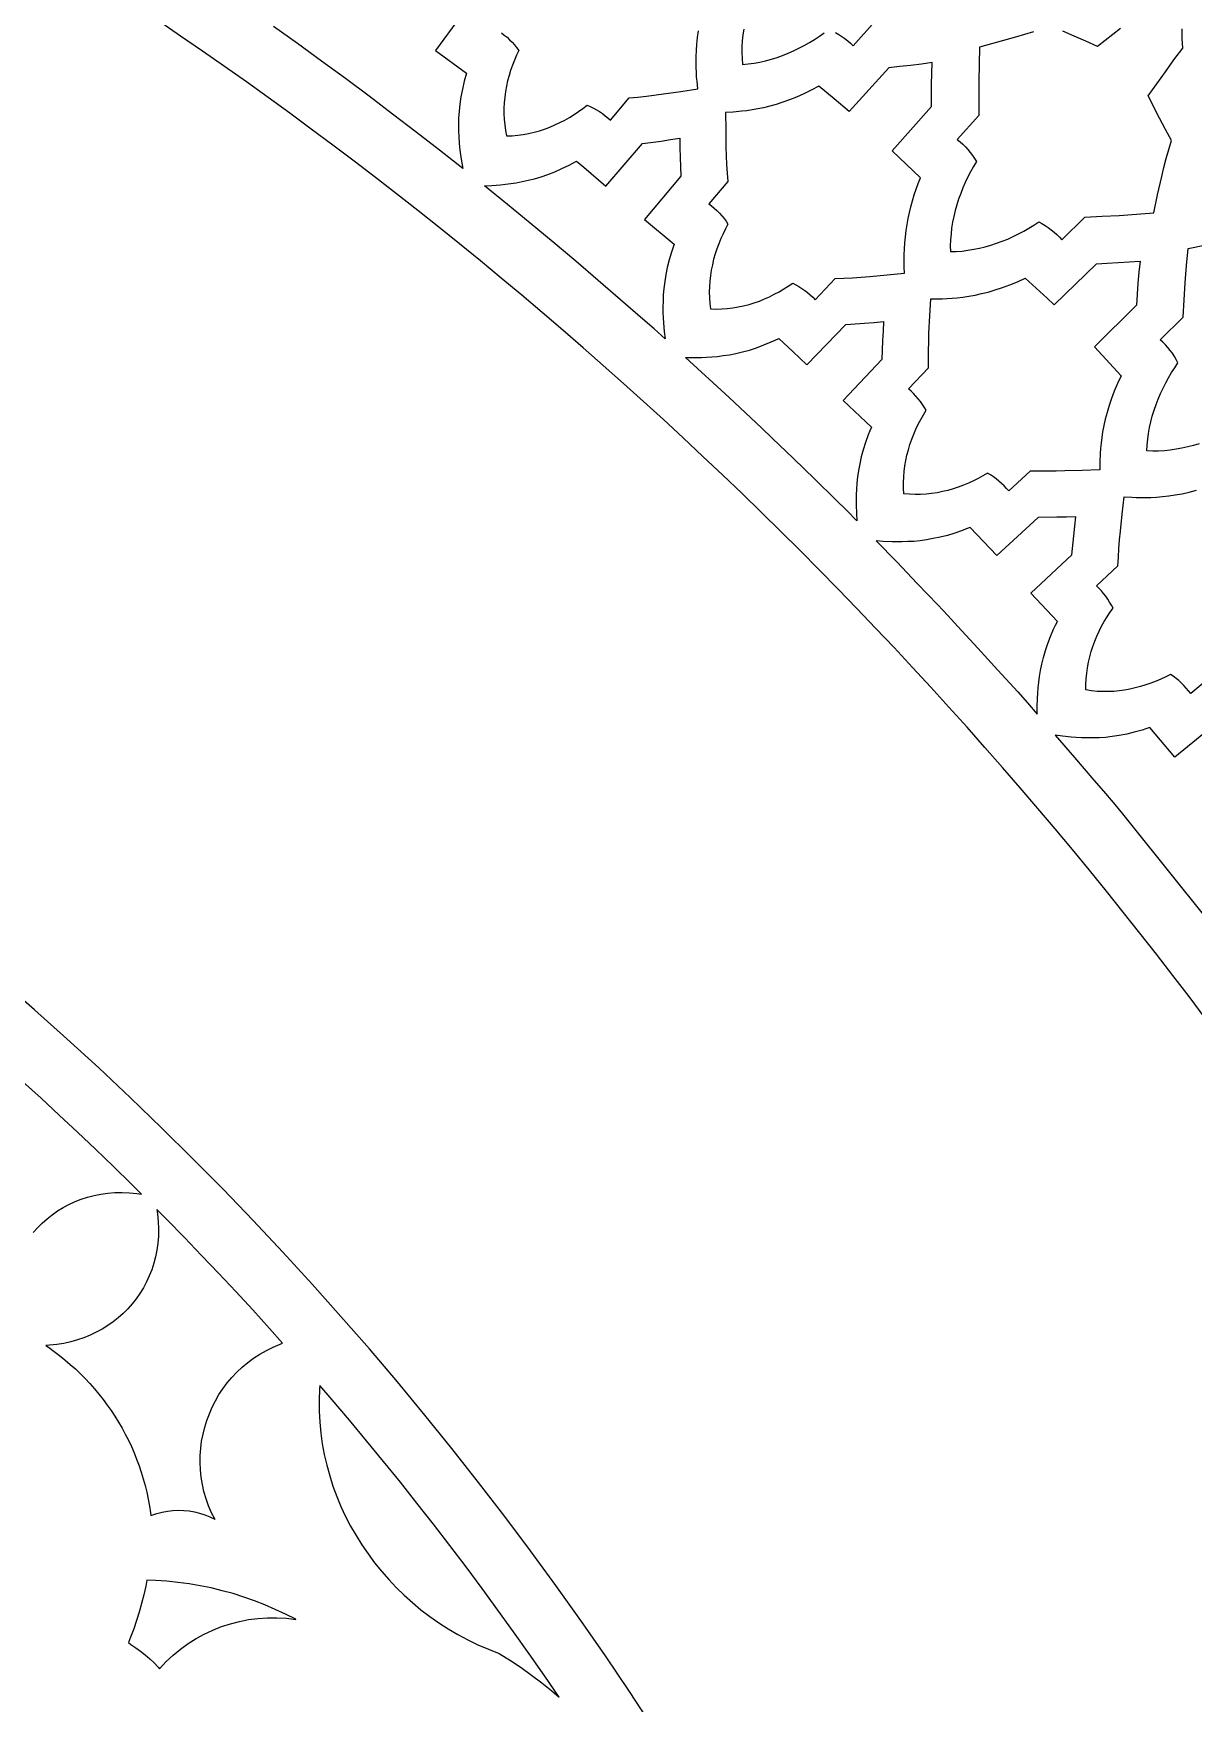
# Model space of a CAD drawing. Extents: x -550 to 550, y -550 to 550.
# Drawn here: x 188.6 to 283.1, y 157.1 to 293.1 of the extents above; entities that cross this region are included whole.
import ezdxf

# ---------------------------------------------------------------- set-up
doc = ezdxf.new("R2010")
doc.units = 0
doc.layers.add('LAYER_1', color=18, linetype='CONTINUOUS')
doc.layers.add('LAYER_10', color=4, linetype='CONTINUOUS')

msp = doc.modelspace()

# ---------------------------------------------------------------- linework, layer by layer
at = {"layer": 'LAYER_1'}
for points in [[(0, 550, 0.414214), (-550, 0, 0.414214), (0, -550, 0.414214), (550, 0, 0.414214)], [(209.95, 163.98), (209.93, 163.99), (209.1, 164.41), (208.27, 164.8), (207.42, 165.17), (206.57, 165.5), (205.7, 165.8), (204.83, 166.08), (203.94, 166.32), (203.05, 166.54), (202.15, 166.72), (201.24, 166.87), (200.33, 167), (199.42, 167.09), (198.5, 167.15), (197.8, 167.17), (197.71, 166.69), (197.55, 165.97), (197.38, 165.27), (197.18, 164.57), (196.97, 163.89), (196.74, 163.21), (196.48, 162.54), (196.3, 162.09), (196.51, 161.95), (196.91, 161.68), (197.3, 161.4), (197.68, 161.09), (198.04, 160.78), (198.39, 160.44), (198.73, 160.09), (198.84, 159.97, -0.255708)]]:
    msp.add_lwpolyline(points, format="xyb", close=True, dxfattribs=at)
for points in [[(224.03, 295.43), (221.31, 291.75), (223.85, 289.9), (223.66, 289.23), (223.51, 288.59), (223.4, 287.97), (223.31, 287.36), (223.25, 286.79), (223.21, 286.23), (223.2, 285.7), (223.2, 285.19), (223.22, 284.71), (223.25, 284.26), (223.29, 283.83), (223.34, 283.43), (223.45, 282.72), (223.55, 282.13), (221.66, 283.63), (219.75, 285.1), (217.83, 286.56), (215.91, 288.01), (213.98, 289.45), (212.04, 290.88), (210.08, 292.3), (208.12, 293.69)], [(253.92, 293.2), (254.18, 293.05), (254.43, 292.89), (254.68, 292.71), (254.91, 292.53), (255.14, 292.33), (255.36, 292.13), (257.11, 294.09)], [(226.7, 293.17), (226.93, 293), (227.15, 292.82), (227.36, 292.62), (227.56, 292.42), (227.75, 292.2), (227.93, 291.98), (228.1, 291.75), (227.92, 291.36), (227.75, 290.95), (227.59, 290.54), (227.44, 290.12), (227.32, 289.7), (227.2, 289.27), (227.11, 288.83), (227.03, 288.39), (226.97, 287.94), (226.93, 287.49), (226.9, 287.04), (226.9, 286.59), (226.92, 286.14), (226.96, 285.68), (227.02, 285.23), (227.1, 284.78), (227.56, 284.8), (228.02, 284.84), (228.47, 284.9), (228.91, 284.98), (229.35, 285.08), (229.79, 285.2), (230.21, 285.34), (230.63, 285.5), (231.05, 285.68), (231.45, 285.87), (231.85, 286.07), (232.23, 286.29), (232.61, 286.52), (232.97, 286.77), (233.33, 287.02), (233.67, 287.29), (233.93, 287.18), (234.19, 287.05), (234.44, 286.91), (234.68, 286.76), (234.92, 286.6), (235.15, 286.43), (235.37, 286.25), (235.59, 286.06), (237.11, 287.88), (237.81, 287.95), (238.51, 288.03), (239.91, 288.21), (241.3, 288.41), (242.69, 288.63), (242.63, 289.23), (242.6, 289.58), (242.58, 289.95), (242.56, 290.36), (242.56, 290.79), (242.56, 291.25), (242.58, 291.74), (242.62, 292.25), (242.68, 292.79), (242.75, 293.35)], [(246.44, 293.49), (246.37, 293.01), (246.32, 292.53), (246.29, 292.05), (246.29, 291.57), (246.3, 291.09), (246.33, 290.61), (246.81, 290.66), (247.28, 290.72), (247.75, 290.8), (248.22, 290.91), (248.69, 291.03), (249.15, 291.18), (249.6, 291.34), (250.06, 291.52), (250.5, 291.71), (250.94, 291.92), (251.37, 292.15), (251.79, 292.39), (252.2, 292.64), (252.61, 292.9), (253, 293.18)], [(270.05, 293.26), (269.32, 293.04), (268.59, 292.82), (267.12, 292.41), (265.65, 292.02), (265.61, 290.63), (265.58, 289.23), (265.58, 287.83), (265.6, 286.44), (263.83, 284.49), (264.06, 284.3), (264.28, 284.1), (264.5, 283.89), (264.7, 283.67), (264.89, 283.44), (265.07, 283.2), (265.24, 282.95), (265.4, 282.7), (265.15, 282.29), (264.92, 281.87), (264.7, 281.44), (264.49, 281), (264.3, 280.55), (264.12, 280.1), (263.95, 279.64), (263.8, 279.18), (263.67, 278.71), (263.56, 278.23), (263.46, 277.76), (263.38, 277.28), (263.33, 276.8), (263.29, 276.32), (263.27, 275.84), (263.28, 275.37), (263.75, 275.38), (264.23, 275.41), (264.7, 275.47), (265.18, 275.55), (265.65, 275.64), (266.12, 275.76), (266.58, 275.89), (267.04, 276.04), (267.5, 276.21), (267.95, 276.39), (268.39, 276.59), (268.83, 276.8), (269.25, 277.03), (269.67, 277.27), (270.08, 277.52), (270.47, 277.78), (270.74, 277.64), (270.99, 277.49), (271.24, 277.32), (271.49, 277.14), (271.72, 276.95), (271.94, 276.75), (272.16, 276.54), (272.36, 276.32), (274.23, 278.18), (275.63, 278.24), (277.03, 278.31), (278.44, 278.41), (279.84, 278.51), (280.16, 279.99), (280.5, 281.47), (280.68, 282.21), (280.87, 282.95), (281.07, 283.68), (281.28, 284.41), (280.79, 285.31), (280.32, 286.22), (279.4, 288.05), (280.79, 290), (281.49, 290.97), (282.21, 291.92), (282.17, 292.71), (282.15, 293.51)], [(277.13, 293.54), (275.25, 292.07), (274.31, 292.49), (273.37, 292.91), (272.43, 293.32)], [(283.54, 259.72), (283.08, 259.58), (282.61, 259.46), (282.14, 259.35), (281.66, 259.27), (281.18, 259.2), (280.71, 259.15), (280.23, 259.12), (279.76, 259.12), (279.28, 259.13), (279.3, 259.61), (279.35, 260.09), (279.41, 260.56), (279.5, 261.03), (279.6, 261.5), (279.73, 261.97), (279.87, 262.44), (280.03, 262.9), (280.2, 263.35), (280.39, 263.8), (280.6, 264.24), (280.82, 264.67), (281.05, 265.09), (281.29, 265.51), (281.55, 265.91), (281.82, 266.31), (281.68, 266.57), (281.53, 266.83), (281.36, 267.08), (281.18, 267.32), (280.99, 267.55), (280.79, 267.78), (280.58, 267.99), (280.36, 268.19), (282.25, 270.03), (282.32, 271.43), (282.4, 272.83), (282.51, 274.22), (282.64, 275.61), (284.13, 275.92)], [(284.68, 240.89), (282.86, 239.38), (282.68, 239.6), (282.5, 239.82), (282.3, 240.03), (282.1, 240.23), (281.89, 240.43), (281.67, 240.61), (281.44, 240.78), (281.21, 240.94), (280.82, 240.74), (280.43, 240.56), (280.03, 240.38), (279.62, 240.22), (279.2, 240.08), (278.77, 239.94), (278.34, 239.83), (277.91, 239.73), (277.47, 239.66), (277.03, 239.59), (276.58, 239.55), (276.13, 239.53), (275.68, 239.53), (275.23, 239.55), (274.77, 239.6), (274.32, 239.67), (274.32, 240.12), (274.34, 240.58), (274.38, 241.03), (274.45, 241.48), (274.53, 241.92), (274.63, 242.36), (274.75, 242.79), (274.89, 243.22), (275.04, 243.64), (275.21, 244.05), (275.4, 244.45), (275.6, 244.85), (275.81, 245.23), (276.04, 245.61), (276.28, 245.98), (276.53, 246.33), (276.4, 246.58), (276.25, 246.83), (276.1, 247.07), (275.93, 247.31), (275.76, 247.53), (275.58, 247.75), (275.38, 247.96), (275.18, 248.16), (276.92, 249.77), (276.96, 250.47), (277.01, 251.18), (277.06, 251.88), (277.13, 252.59), (277.28, 253.99), (277.44, 255.4), (278.05, 255.36), (278.4, 255.34), (278.77, 255.33), (279.18, 255.33), (279.61, 255.34), (280.07, 255.37), (280.56, 255.41), (281.07, 255.47), (281.6, 255.55), (282.15, 255.65), (282.73, 255.78), (283.32, 255.94)], [(285.1, 237.08), (281.55, 234.19), (279.54, 236.61), (279.21, 236.5), (278.89, 236.39), (278.25, 236.22), (277.64, 236.07), (277.04, 235.96), (276.47, 235.87), (275.92, 235.81), (275.39, 235.78), (274.89, 235.76), (274.41, 235.76), (273.95, 235.77), (273.53, 235.8), (273.13, 235.83), (272.41, 235.91), (271.82, 235.98), (273.39, 234.16), (274.97, 232.33), (275.75, 231.42), (276.53, 230.5), (277.3, 229.57), (278.06, 228.63), (284.09, 221.11)], [(188.55, 195.48), (188.9, 195.88), (189.28, 196.26), (189.67, 196.61), (190.09, 196.94), (190.53, 197.24), (190.98, 197.52), (191.46, 197.78), (191.95, 198), (192.45, 198.2), (192.98, 198.37), (193.51, 198.51), (194.06, 198.62), (194.63, 198.69), (195.2, 198.74), (195.79, 198.75), (196.39, 198.73), (197, 198.67), (197.37, 198.61), (196.54, 199.43), (195.09, 200.86), (193.62, 202.27), (192.15, 203.67), (190.67, 205.05), (189.18, 206.43), (187.68, 207.79)]]:
    msp.add_lwpolyline(points, dxfattribs=at)
for points in [[(243.73, 270.69), (244.19, 270.68), (244.65, 270.69), (245.1, 270.72), (245.55, 270.78), (245.99, 270.86), (246.43, 270.95), (246.87, 271.06), (247.29, 271.2), (247.72, 271.34), (248.13, 271.51), (248.54, 271.69), (248.93, 271.89), (249.32, 272.1), (249.7, 272.32), (250.07, 272.55), (250.43, 272.8), (250.68, 272.67), (250.93, 272.52), (251.17, 272.37), (251.41, 272.2), (251.63, 272.03), (251.85, 271.84), (252.06, 271.65), (252.26, 271.45), (253.9, 273.17), (254.6, 273.2), (255.31, 273.24), (256.71, 273.34), (258.12, 273.47), (259.53, 273.6), (259.51, 274.1), (259.5, 274.59), (259.51, 275.09), (259.53, 275.58), (259.56, 276.08), (259.61, 276.57), (259.67, 277.07), (259.75, 277.56), (259.83, 278.05), (259.94, 278.54), (260.05, 279.02), (260.18, 279.5), (260.33, 279.98), (260.49, 280.44), (260.66, 280.91), (260.84, 281.36), (258.53, 283.58), (261.73, 287.17), (261.74, 288.07), (261.75, 288.96), (261.77, 289.86), (261.8, 290.76), (260.92, 290.64), (260.03, 290.53), (259.14, 290.43), (258.25, 290.33), (255.02, 286.77), (253.8, 287.81), (252.56, 288.83), (251.94, 288.5), (251.34, 288.21), (250.75, 287.95), (250.17, 287.72), (249.62, 287.52), (249.08, 287.35), (248.56, 287.21), (248.06, 287.08), (247.58, 286.98), (247.13, 286.9), (246.7, 286.84), (246.29, 286.79), (245.57, 286.72), (244.96, 286.69), (244.97, 285.28), (244.99, 283.87), (245.01, 283.17), (245.04, 282.46), (245.08, 281.76), (245.13, 281.06), (243.59, 279.26), (243.82, 279.08), (244.04, 278.9), (244.25, 278.71), (244.45, 278.5), (244.65, 278.29), (244.83, 278.07), (245, 277.84), (245.15, 277.6), (244.94, 277.22), (244.75, 276.82), (244.57, 276.42), (244.4, 276.01), (244.24, 275.59), (244.1, 275.17), (243.98, 274.74), (243.88, 274.3), (243.79, 273.86), (243.72, 273.42), (243.67, 272.97), (243.64, 272.51), (243.63, 272.06), (243.64, 271.6), (243.67, 271.15)], [(225.31, 280.72), (225.91, 280.75), (226.63, 280.8), (227.03, 280.85), (227.45, 280.9), (227.9, 280.97), (228.38, 281.06), (228.87, 281.17), (229.39, 281.3), (229.92, 281.46), (230.47, 281.65), (231.04, 281.87), (231.62, 282.12), (232.21, 282.41), (232.51, 282.57), (232.82, 282.74), (233.42, 282.24), (234.02, 281.73), (235.2, 280.69), (238.18, 284.17), (239.71, 284.37), (240.47, 284.48), (241.24, 284.6), (241.24, 283.82), (241.25, 283.05), (241.3, 281.5), (238.36, 277.99), (240.78, 275.98), (240.66, 275.65), (240.55, 275.33), (240.36, 274.7), (240.21, 274.08), (240.09, 273.49), (240, 272.92), (239.93, 272.37), (239.88, 271.84), (239.86, 271.33), (239.85, 270.85), (239.85, 270.4), (239.87, 269.97), (239.9, 269.57), (239.96, 268.86), (240.03, 268.26), (239.13, 269.07), (238.23, 269.87), (236.41, 271.45), (234.58, 273.02), (232.75, 274.59), (230.91, 276.14), (229.05, 277.68), (227.19, 279.21)], [(259.49, 255.64), (259.46, 256.09), (259.45, 256.55), (259.47, 257.01), (259.51, 257.46), (259.56, 257.91), (259.64, 258.35), (259.74, 258.79), (259.85, 259.23), (259.98, 259.65), (260.13, 260.08), (260.29, 260.49), (260.47, 260.9), (260.66, 261.3), (260.86, 261.69), (261.08, 262.07), (261.31, 262.44), (261.16, 262.68), (261.01, 262.92), (260.84, 263.15), (260.66, 263.37), (260.47, 263.59), (260.27, 263.8), (260.07, 263.99), (259.85, 264.18), (261.5, 265.89), (261.49, 266.59), (261.49, 267.3), (261.51, 268), (261.53, 268.71), (261.59, 270.12), (261.67, 271.53), (262.28, 271.52), (262.63, 271.53), (263, 271.55), (263.41, 271.57), (263.84, 271.61), (264.3, 271.66), (264.78, 271.73), (265.29, 271.82), (265.81, 271.94), (266.36, 272.07), (266.93, 272.24), (267.52, 272.43), (268.12, 272.65), (268.74, 272.91), (269.38, 273.2), (270.56, 272.12), (271.15, 271.57), (271.73, 271.02), (275.17, 274.38), (276.06, 274.42), (276.95, 274.47), (277.84, 274.52), (278.73, 274.59), (278.64, 273.69), (278.56, 272.8), (278.5, 271.9), (278.44, 271), (275.02, 267.61), (277.2, 265.25), (276.9, 264.62), (276.63, 264.01), (276.4, 263.41), (276.21, 262.83), (276.04, 262.27), (275.9, 261.72), (275.78, 261.2), (275.68, 260.7), (275.61, 260.22), (275.55, 259.76), (275.51, 259.33), (275.48, 258.93), (275.45, 258.21), (275.44, 257.6), (274.02, 257.55), (272.6, 257.5), (271.9, 257.48), (271.19, 257.48), (270.48, 257.48), (269.77, 257.49), (268.04, 255.87), (267.85, 256.08), (267.65, 256.29), (267.45, 256.49), (267.23, 256.68), (267.01, 256.86), (266.78, 257.03), (266.54, 257.18), (266.29, 257.33), (265.92, 257.11), (265.54, 256.9), (265.15, 256.7), (264.75, 256.51), (264.34, 256.34), (263.92, 256.19), (263.5, 256.05), (263.07, 255.92), (262.64, 255.82), (262.2, 255.73), (261.75, 255.66), (261.3, 255.61), (260.85, 255.59), (260.4, 255.58), (259.95, 255.6)], [(241.69, 266.74), (242.29, 266.74), (243.01, 266.75), (243.41, 266.76), (243.84, 266.79), (244.29, 266.83), (244.77, 266.89), (245.27, 266.97), (245.79, 267.07), (246.34, 267.2), (246.9, 267.35), (247.47, 267.54), (248.07, 267.76), (248.68, 268.01), (248.99, 268.15), (249.3, 268.3), (250.45, 267.23), (251.01, 266.68), (251.58, 266.13), (254.75, 269.42), (256.29, 269.53), (257.06, 269.59), (257.83, 269.67), (257.79, 268.89), (257.75, 268.12), (257.7, 266.57), (254.55, 263.24), (256.84, 261.08), (256.71, 260.76), (256.58, 260.45), (256.36, 259.83), (256.17, 259.23), (256.01, 258.64), (255.89, 258.08), (255.79, 257.53), (255.71, 257.01), (255.66, 256.51), (255.62, 256.03), (255.6, 255.57), (255.59, 255.15), (255.6, 254.75), (255.62, 254.03), (255.65, 253.44), (254.8, 254.3), (253.95, 255.15), (252.23, 256.83), (250.49, 258.51), (248.76, 260.18), (247.89, 261.01), (247.01, 261.84), (245.25, 263.49)], [(270.36, 237.7), (270.36, 238.3), (270.38, 239.01), (270.4, 239.41), (270.43, 239.84), (270.48, 240.29), (270.54, 240.76), (270.62, 241.26), (270.73, 241.77), (270.86, 242.31), (271.02, 242.87), (271.21, 243.44), (271.43, 244.03), (271.69, 244.63), (271.84, 244.94), (271.99, 245.25), (269.84, 247.55), (273.18, 250.68), (273.33, 252.23), (273.41, 253), (273.5, 253.77), (272.73, 253.75), (271.96, 253.73), (270.42, 253.71), (267.05, 250.62), (264.89, 252.91), (264.57, 252.78), (264.25, 252.65), (263.63, 252.44), (263.03, 252.25), (262.44, 252.11), (261.87, 251.99), (261.32, 251.89), (260.8, 251.82), (260.29, 251.77), (259.81, 251.75), (259.36, 251.73), (258.93, 251.73), (258.53, 251.74), (257.81, 251.77), (257.22, 251.81), (258.9, 250.09), (260.58, 248.35), (262.24, 246.61), (263.06, 245.73), (263.88, 244.84), (265.51, 243.06), (267.14, 241.29), (268.76, 239.51), (269.56, 238.61)], [(200.86, 195.09), (199.43, 196.54), (198.61, 197.37), (198.67, 197), (198.73, 196.39), (198.75, 195.79), (198.74, 195.2), (198.69, 194.63), (198.62, 194.06), (198.51, 193.51), (198.37, 192.98), (198.2, 192.45), (198, 191.95), (197.78, 191.46), (197.52, 190.98), (197.24, 190.53), (196.94, 190.09), (196.61, 189.67), (196.26, 189.28), (195.88, 188.9), (195.48, 188.55), (195.06, 188.22), (194.62, 187.91), (194.16, 187.62), (193.68, 187.36), (193.19, 187.13), (192.67, 186.92), (192.14, 186.74), (191.6, 186.58), (191.04, 186.46), (190.46, 186.36), (189.88, 186.3), (189.57, 186.28), (189.78, 186.14), (190.24, 185.81), (190.69, 185.47), (191.13, 185.12), (191.56, 184.75), (191.98, 184.38), (192.39, 183.99), (192.78, 183.59), (193.17, 183.18), (193.54, 182.76), (193.9, 182.33), (194.24, 181.89), (194.58, 181.44), (194.9, 180.99), (195.2, 180.52), (195.5, 180.05), (195.78, 179.56), (196.05, 179.07), (196.3, 178.57), (196.54, 178.06), (196.76, 177.55), (196.97, 177.03), (197.17, 176.5), (197.35, 175.97), (197.51, 175.43), (197.67, 174.88), (197.8, 174.33), (197.92, 173.78), (198.02, 173.21), (198.11, 172.65), (198.14, 172.44), (198.21, 172.47), (198.63, 172.61), (199.06, 172.72), (199.5, 172.8), (199.93, 172.85), (200.37, 172.87), (200.81, 172.86), (201.24, 172.81), (201.68, 172.74), (202.1, 172.64), (202.52, 172.5), (202.93, 172.34), (203.33, 172.14), (203.36, 172.13), (203.08, 172.67), (202.84, 173.23), (202.63, 173.81), (202.46, 174.39), (202.33, 174.98), (202.23, 175.57), (202.17, 176.16), (202.15, 176.75), (202.15, 177.33), (202.2, 177.92), (202.27, 178.49), (202.38, 179.07), (202.52, 179.63), (202.69, 180.19), (202.9, 180.73), (203.13, 181.26), (203.39, 181.78), (203.68, 182.29), (204, 182.77), (204.35, 183.24), (204.73, 183.69), (205.13, 184.12), (205.56, 184.52), (206.02, 184.91), (206.5, 185.26), (207.01, 185.59), (207.54, 185.89), (208.09, 186.16), (208.67, 186.4), (208.87, 186.47), (207.79, 187.68), (206.43, 189.18), (205.05, 190.67), (203.67, 192.15), (202.27, 193.62)], [(231.4, 157.65), (230.22, 159.37), (228.96, 161.17), (227.69, 162.96), (226.41, 164.74), (225.12, 166.5), (223.81, 168.25), (222.49, 170), (221.16, 171.73), (219.81, 173.44), (218.46, 175.15), (217.09, 176.84), (215.71, 178.53), (214.31, 180.2), (212.91, 181.86), (211.91, 183.02), (211.88, 182.74), (211.84, 181.84), (211.85, 180.94), (211.89, 180.04), (211.97, 179.16), (212.1, 178.27), (212.26, 177.4), (212.46, 176.53), (212.7, 175.68), (212.97, 174.83), (213.28, 174), (213.62, 173.18), (214, 172.37), (214.41, 171.58), (214.85, 170.81), (215.32, 170.06), (215.83, 169.32), (216.36, 168.6), (216.92, 167.9), (217.51, 167.23), (218.13, 166.58), (218.78, 165.95), (219.45, 165.35), (220.14, 164.77), (220.86, 164.22), (221.6, 163.7), (222.36, 163.21), (223.15, 162.74), (223.96, 162.31), (224.78, 161.92), (225.63, 161.55), (226.52, 161.21), (227.43, 160.64), (228.3, 160.06), (229.15, 159.45), (229.98, 158.82), (230.79, 158.17)]]:
    msp.add_lwpolyline(points, close=True, dxfattribs=at)
at = {"layer": 'LAYER_10'}
for points in [[(-485, 0, 0.414214), (0, -485, 0.414214), (485, 0, 0.414214), (0, 485, 0.414214)], [(355, 0, 0.414214), (0, 355, 0.414214), (-355, 0, 0.414214), (0, -355, 0.414214)], [(-285, 0, 0.414214), (0, -285, 0.414214), (285, 0, 0.414214), (0, 285, 0.414214)]]:
    msp.add_lwpolyline(points, format="xyb", close=True, dxfattribs=at)

doc.saveas('drawing.dxf')
